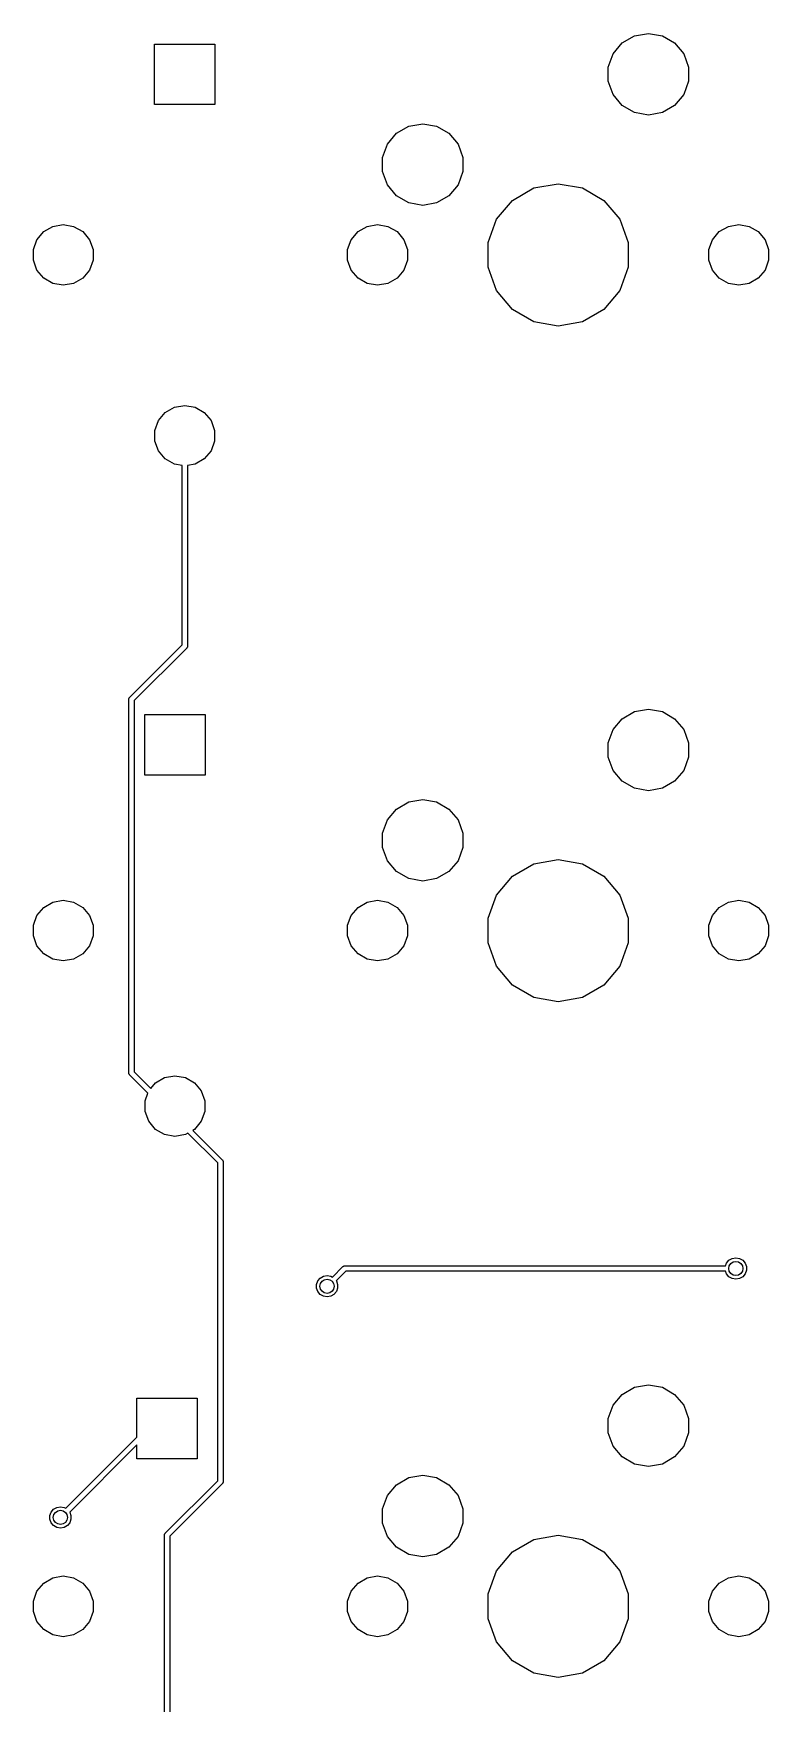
# Model space of a CAD drawing. Extents: x 16 to 275, y -108 to -11.
# Drawn here: x 102.24 to 122.92, y -62.73 to -15.77 of the extents above; entities that cross this region are included whole.
import ezdxf

# ---------------------------------------------------------------- set-up
doc = ezdxf.new("R2010")
doc.units = 0
doc.header["$MEASUREMENT"] = 0
doc.layers.add('BLACK', color=7, linetype='CONTINUOUS')

msp = doc.modelspace()

# ---------------------------------------------------------------- linework, layer by layer
at = {"layer": 'Black'}
for p, q in [((118.802, -16.0411), (119.148, -15.8418)), ((119.148, -15.8418), (119.54, -15.7726)), ((119.54, -15.7726), (119.932, -15.8418)), ((119.932, -15.8418), (120.278, -16.0411)), ((105.648, -17.7752), (105.648, -16.0759)), ((105.648, -16.0759), (107.347, -16.0759)), ((107.347, -16.0759), (107.347, -17.7752)), ((118.41, -16.7208), (118.546, -16.3463)), ((118.546, -16.3463), (118.802, -16.0411)), ((120.278, -16.0411), (120.534, -16.3463)), ((120.534, -16.3463), (120.67, -16.7208)), ((118.41, -17.1192), (118.41, -16.7208)), ((120.67, -16.7208), (120.67, -17.1192)), ((118.546, -17.4937), (118.41, -17.1192)), ((120.67, -17.1192), (120.534, -17.4937)), ((107.347, -17.7752), (105.648, -17.7752)), ((118.802, -17.7989), (118.546, -17.4937)), ((119.148, -17.9982), (118.802, -17.7989)), ((120.278, -17.7989), (119.932, -17.9982)), ((120.534, -17.4937), (120.278, -17.7989)), ((112.798, -18.3818), (113.19, -18.3126)), ((113.19, -18.3126), (113.582, -18.3818)), ((119.54, -18.0674), (119.148, -17.9982)), ((119.932, -17.9982), (119.54, -18.0674)), ((112.196, -18.8863), (112.452, -18.5811)), ((112.452, -18.5811), (112.798, -18.3818)), ((113.582, -18.3818), (113.928, -18.5811)), ((113.928, -18.5811), (114.184, -18.8863)), ((112.06, -19.2608), (112.196, -18.8863)), ((114.184, -18.8863), (114.32, -19.2608)), ((112.06, -19.6592), (112.06, -19.2608)), ((112.196, -20.0337), (112.06, -19.6592)), ((114.32, -19.6592), (114.184, -20.0337)), ((114.32, -19.2608), (114.32, -19.6592)), ((112.452, -20.3389), (112.196, -20.0337)), ((114.184, -20.0337), (113.928, -20.3389)), ((115.713, -20.4667), (116.315, -20.1192)), ((116.315, -20.1192), (117, -19.9985)), ((117, -19.9985), (117.685, -20.1192)), ((117.685, -20.1192), (118.287, -20.4667)), ((112.798, -20.5382), (112.452, -20.3389)), ((113.19, -20.6074), (112.798, -20.5382)), ((113.582, -20.5382), (113.19, -20.6074)), ((113.928, -20.3389), (113.582, -20.5382)), ((115.267, -20.9992), (115.713, -20.4667)), ((118.287, -20.4667), (118.733, -20.9992)), ((115.029, -21.6524), (115.267, -20.9992)), ((118.733, -20.9992), (118.971, -21.6524)), ((102.239, -21.8517), (102.34, -21.5729)), ((102.34, -21.5729), (102.531, -21.3457)), ((102.531, -21.3457), (102.788, -21.1974)), ((102.788, -21.1974), (103.08, -21.1458)), ((103.08, -21.1458), (103.372, -21.1974)), ((103.372, -21.1974), (103.629, -21.3457)), ((103.629, -21.3457), (103.82, -21.5729)), ((103.82, -21.5729), (103.921, -21.8517)), ((111.079, -21.8517), (111.18, -21.5729)), ((111.18, -21.5729), (111.371, -21.3457)), ((111.371, -21.3457), (111.628, -21.1974)), ((111.628, -21.1974), (111.92, -21.1458)), ((111.92, -21.1458), (112.212, -21.1974)), ((112.212, -21.1974), (112.469, -21.3457)), ((112.469, -21.3457), (112.66, -21.5729)), ((112.66, -21.5729), (112.761, -21.8517)), ((121.239, -21.8517), (121.34, -21.5729)), ((121.34, -21.5729), (121.531, -21.3457)), ((121.531, -21.3457), (121.788, -21.1974)), ((121.788, -21.1974), (122.08, -21.1458)), ((122.08, -21.1458), (122.372, -21.1974)), ((122.372, -21.1974), (122.629, -21.3457)), ((122.629, -21.3457), (122.82, -21.5729)), ((122.82, -21.5729), (122.921, -21.8517)), ((102.239, -22.1483), (102.239, -21.8517)), ((103.921, -21.8517), (103.921, -22.1483)), ((111.079, -22.1483), (111.079, -21.8517)), ((112.761, -21.8517), (112.761, -22.1483)), ((115.029, -22.3476), (115.029, -21.6524)), ((118.971, -21.6524), (118.971, -22.3476)), ((121.239, -22.1483), (121.239, -21.8517)), ((122.921, -21.8517), (122.921, -22.1483)), ((102.34, -22.4271), (102.239, -22.1483)), ((102.531, -22.6543), (102.34, -22.4271)), ((103.82, -22.4271), (103.629, -22.6543)), ((103.921, -22.1483), (103.82, -22.4271)), ((111.18, -22.4271), (111.079, -22.1483)), ((111.371, -22.6543), (111.18, -22.4271)), ((112.66, -22.4271), (112.469, -22.6543)), ((112.761, -22.1483), (112.66, -22.4271)), ((115.267, -23.0008), (115.029, -22.3476)), ((118.971, -22.3476), (118.733, -23.0008)), ((121.34, -22.4271), (121.239, -22.1483)), ((121.531, -22.6543), (121.34, -22.4271)), ((122.82, -22.4271), (122.629, -22.6543)), ((122.921, -22.1483), (122.82, -22.4271)), ((102.788, -22.8026), (102.531, -22.6543)), ((103.08, -22.8542), (102.788, -22.8026)), ((103.372, -22.8026), (103.08, -22.8542)), ((103.629, -22.6543), (103.372, -22.8026)), ((111.628, -22.8026), (111.371, -22.6543)), ((111.92, -22.8542), (111.628, -22.8026)), ((112.212, -22.8026), (111.92, -22.8542)), ((112.469, -22.6543), (112.212, -22.8026)), ((115.713, -23.5332), (115.267, -23.0008)), ((118.733, -23.0008), (118.287, -23.5332)), ((121.788, -22.8026), (121.531, -22.6543)), ((122.08, -22.8542), (121.788, -22.8026)), ((122.372, -22.8026), (122.08, -22.8542)), ((122.629, -22.6543), (122.372, -22.8026)), ((116.315, -23.8808), (115.713, -23.5332)), ((117, -24.0015), (116.315, -23.8808)), ((117.685, -23.8808), (117, -24.0015)), ((118.287, -23.5332), (117.685, -23.8808)), ((105.949, -26.4322), (106.206, -26.2841)), ((106.206, -26.2841), (106.497, -26.2326)), ((106.497, -26.2326), (106.789, -26.2841)), ((106.789, -26.2841), (107.046, -26.4322)), ((105.658, -26.9374), (105.759, -26.6591)), ((105.759, -26.6591), (105.949, -26.4322)), ((107.046, -26.4322), (107.236, -26.6591)), ((107.236, -26.6591), (107.337, -26.9374)), ((105.658, -27.2336), (105.658, -26.9374)), ((105.759, -27.512), (105.658, -27.2336)), ((107.337, -27.2336), (107.236, -27.512)), ((107.337, -26.9374), (107.337, -27.2336)), ((105.949, -27.7389), (105.759, -27.512)), ((107.236, -27.512), (107.046, -27.7389)), ((106.206, -27.887), (105.949, -27.7389)), ((106.424, -27.9254), (106.206, -27.887)), ((106.424, -32.9684), (106.424, -27.9254)), ((106.789, -27.887), (106.576, -27.9245)), ((106.576, -27.9245), (106.576, -33)), ((107.046, -27.7389), (106.789, -27.887)), ((104.946, -34.4461), (106.424, -32.9684)), ((106.554, -33.0539), (105.076, -34.5316)), ((106.556, -33.0511), (106.554, -33.0539)), ((106.558, -33.049), (106.556, -33.0511)), ((106.563, -33.0404), (106.558, -33.049)), ((106.569, -33.0322), (106.563, -33.0404)), ((106.57, -33.029), (106.569, -33.0322)), ((106.572, -33.0261), (106.57, -33.029)), ((106.573, -33.0163), (106.572, -33.0261)), ((106.576, -33.0066), (106.573, -33.0163)), ((106.576, -33), (106.576, -33.0033)), ((106.576, -33.0033), (106.576, -33.0066)), ((104.924, -34.4934), (104.927, -34.4837)), ((104.924, -34.4967), (104.924, -34.4934)), ((104.924, -34.5), (104.924, -34.4967)), ((104.924, -45), (104.924, -34.5)), ((104.927, -34.4837), (104.928, -34.4739)), ((104.928, -34.4739), (104.93, -34.471)), ((104.93, -34.471), (104.931, -34.4678)), ((104.931, -34.4678), (104.937, -34.4596)), ((104.937, -34.4596), (104.942, -34.451)), ((104.942, -34.451), (104.944, -34.4489)), ((104.944, -34.4489), (104.946, -34.4461)), ((105.076, -34.5316), (105.076, -44.9684)), ((105.373, -36.6251), (105.373, -34.9259)), ((105.373, -34.9259), (107.072, -34.9259)), ((107.072, -34.9259), (107.072, -36.6251)), ((118.546, -35.3463), (118.802, -35.0411)), ((118.802, -35.0411), (119.148, -34.8418)), ((119.148, -34.8418), (119.54, -34.7726)), ((119.54, -34.7726), (119.932, -34.8418)), ((119.932, -34.8418), (120.278, -35.0411)), ((120.278, -35.0411), (120.534, -35.3463)), ((118.41, -35.7208), (118.546, -35.3463)), ((120.534, -35.3463), (120.67, -35.7208)), ((118.41, -36.1192), (118.41, -35.7208)), ((118.546, -36.4937), (118.41, -36.1192)), ((120.67, -36.1192), (120.534, -36.4937)), ((120.67, -35.7208), (120.67, -36.1192)), ((107.072, -36.6251), (105.373, -36.6251)), ((118.802, -36.7989), (118.546, -36.4937)), ((120.534, -36.4937), (120.278, -36.7989)), ((119.148, -36.9982), (118.802, -36.7989)), ((119.54, -37.0674), (119.148, -36.9982)), ((119.932, -36.9982), (119.54, -37.0674)), ((120.278, -36.7989), (119.932, -36.9982)), ((112.452, -37.5811), (112.798, -37.3818)), ((112.798, -37.3818), (113.19, -37.3126)), ((113.19, -37.3126), (113.582, -37.3818)), ((113.582, -37.3818), (113.928, -37.5811)), ((112.06, -38.2608), (112.196, -37.8863)), ((112.196, -37.8863), (112.452, -37.5811)), ((113.928, -37.5811), (114.184, -37.8863)), ((114.184, -37.8863), (114.32, -38.2608)), ((112.06, -38.6592), (112.06, -38.2608)), ((114.32, -38.2608), (114.32, -38.6592)), ((112.196, -39.0337), (112.06, -38.6592)), ((114.32, -38.6592), (114.184, -39.0337)), ((112.452, -39.3389), (112.196, -39.0337)), ((112.798, -39.5382), (112.452, -39.3389)), ((113.928, -39.3389), (113.582, -39.5382)), ((114.184, -39.0337), (113.928, -39.3389)), ((115.713, -39.4667), (116.315, -39.1192)), ((116.315, -39.1192), (117, -38.9985)), ((117, -38.9985), (117.685, -39.1192)), ((117.685, -39.1192), (118.287, -39.4667)), ((113.19, -39.6074), (112.798, -39.5382)), ((113.582, -39.5382), (113.19, -39.6074)), ((115.267, -39.9992), (115.713, -39.4667)), ((118.287, -39.4667), (118.733, -39.9992)), ((102.34, -40.5729), (102.531, -40.3457)), ((102.531, -40.3457), (102.788, -40.1974)), ((102.788, -40.1974), (103.08, -40.1458)), ((103.08, -40.1458), (103.372, -40.1974)), ((103.372, -40.1974), (103.629, -40.3457)), ((103.629, -40.3457), (103.82, -40.5729)), ((111.18, -40.5729), (111.371, -40.3457)), ((111.371, -40.3457), (111.628, -40.1974)), ((111.628, -40.1974), (111.92, -40.1458)), ((111.92, -40.1458), (112.212, -40.1974)), ((112.212, -40.1974), (112.469, -40.3457)), ((112.469, -40.3457), (112.66, -40.5729)), ((115.029, -40.6524), (115.267, -39.9992)), ((118.733, -39.9992), (118.971, -40.6524)), ((121.34, -40.5729), (121.531, -40.3457)), ((121.531, -40.3457), (121.788, -40.1974)), ((121.788, -40.1974), (122.08, -40.1458)), ((122.08, -40.1458), (122.372, -40.1974)), ((122.372, -40.1974), (122.629, -40.3457)), ((122.629, -40.3457), (122.82, -40.5729)), ((102.239, -40.8517), (102.34, -40.5729)), ((102.239, -41.1483), (102.239, -40.8517)), ((103.82, -40.5729), (103.921, -40.8517)), ((103.921, -40.8517), (103.921, -41.1483)), ((111.079, -40.8517), (111.18, -40.5729)), ((111.079, -41.1483), (111.079, -40.8517)), ((112.66, -40.5729), (112.761, -40.8517)), ((112.761, -40.8517), (112.761, -41.1483)), ((115.029, -41.3476), (115.029, -40.6524)), ((118.971, -40.6524), (118.971, -41.3476)), ((121.239, -40.8517), (121.34, -40.5729)), ((121.239, -41.1483), (121.239, -40.8517)), ((122.82, -40.5729), (122.921, -40.8517)), ((122.921, -40.8517), (122.921, -41.1483)), ((102.34, -41.4271), (102.239, -41.1483)), ((103.921, -41.1483), (103.82, -41.4271)), ((111.18, -41.4271), (111.079, -41.1483)), ((112.761, -41.1483), (112.66, -41.4271)), ((121.34, -41.4271), (121.239, -41.1483)), ((122.921, -41.1483), (122.82, -41.4271)), ((102.531, -41.6543), (102.34, -41.4271)), ((102.788, -41.8026), (102.531, -41.6543)), ((103.629, -41.6543), (103.372, -41.8026)), ((103.82, -41.4271), (103.629, -41.6543)), ((111.371, -41.6543), (111.18, -41.4271)), ((111.628, -41.8026), (111.371, -41.6543)), ((112.469, -41.6543), (112.212, -41.8026)), ((112.66, -41.4271), (112.469, -41.6543)), ((115.267, -42.0008), (115.029, -41.3476)), ((118.971, -41.3476), (118.733, -42.0008)), ((121.531, -41.6543), (121.34, -41.4271)), ((121.788, -41.8026), (121.531, -41.6543)), ((122.629, -41.6543), (122.372, -41.8026)), ((122.82, -41.4271), (122.629, -41.6543)), ((103.08, -41.8541), (102.788, -41.8026)), ((103.372, -41.8026), (103.08, -41.8541)), ((111.92, -41.8541), (111.628, -41.8026)), ((112.212, -41.8026), (111.92, -41.8541)), ((115.713, -42.5332), (115.267, -42.0008)), ((118.733, -42.0008), (118.287, -42.5332)), ((122.08, -41.8541), (121.788, -41.8026)), ((122.372, -41.8026), (122.08, -41.8541)), ((116.315, -42.8808), (115.713, -42.5332)), ((118.287, -42.5332), (117.685, -42.8808)), ((117, -43.0015), (116.315, -42.8808)), ((117.685, -42.8808), (117, -43.0015)), ((104.924, -45.0033), (104.924, -45)), ((104.924, -45.0066), (104.924, -45.0033)), ((104.927, -45.0163), (104.924, -45.0066)), ((104.928, -45.0261), (104.927, -45.0163)), ((104.93, -45.029), (104.928, -45.0261)), ((104.931, -45.0322), (104.93, -45.029)), ((104.937, -45.0404), (104.931, -45.0322)), ((104.942, -45.049), (104.937, -45.0404)), ((104.944, -45.0511), (104.942, -45.049)), ((104.946, -45.0539), (104.944, -45.0511)), ((105.462, -45.5696), (104.946, -45.0539)), ((105.076, -44.9684), (105.545, -45.4368)), ((105.931, -45.1341), (106.222, -45.0826)), ((106.222, -45.0826), (106.514, -45.1341)), ((105.545, -45.4368), (105.674, -45.2822)), ((105.674, -45.2822), (105.931, -45.1341)), ((106.514, -45.1341), (106.771, -45.2822)), ((106.771, -45.2822), (106.961, -45.5091)), ((106.961, -45.5091), (107.062, -45.7874)), ((105.383, -45.7874), (105.462, -45.5696)), ((105.383, -46.0836), (105.383, -45.7874)), ((107.062, -45.7874), (107.062, -46.0836)), ((105.484, -46.362), (105.383, -46.0836)), ((105.674, -46.5889), (105.484, -46.362)), ((106.961, -46.362), (106.771, -46.5889)), ((107.062, -46.0836), (106.961, -46.362)), ((105.931, -46.737), (105.674, -46.5889)), ((106.222, -46.7884), (105.931, -46.737)), ((106.514, -46.737), (106.222, -46.7884)), ((106.587, -46.6949), (106.514, -46.737)), ((107.424, -47.5316), (106.587, -46.6949)), ((106.771, -46.5889), (106.724, -46.616)), ((106.724, -46.616), (107.554, -47.4461)), ((107.424, -56.4684), (107.424, -47.5316)), ((107.554, -47.4461), (107.556, -47.4489)), ((107.556, -47.4489), (107.558, -47.451)), ((107.558, -47.451), (107.563, -47.4596)), ((107.563, -47.4596), (107.569, -47.4678)), ((107.569, -47.4678), (107.57, -47.471)), ((107.57, -47.471), (107.572, -47.4739)), ((107.572, -47.4739), (107.573, -47.4837)), ((107.573, -47.4837), (107.576, -47.4934)), ((107.576, -47.4934), (107.576, -47.4967)), ((107.576, -47.4967), (107.576, -47.5)), ((107.576, -47.5), (107.576, -56.5)), ((121.806, -50.2693), (121.897, -50.217)), ((121.897, -50.217), (122, -50.1989)), ((122, -50.1989), (122.103, -50.217)), ((122.103, -50.217), (122.194, -50.2693)), ((110.306, -50.7693), (110.397, -50.717)), ((110.397, -50.717), (110.5, -50.6989)), ((110.5, -50.6989), (110.603, -50.717)), ((110.603, -50.717), (110.649, -50.7435)), ((110.649, -50.7435), (110.946, -50.4461)), ((111.032, -50.5762), (110.76, -50.8481)), ((110.946, -50.4461), (110.949, -50.4442)), ((110.949, -50.4442), (110.951, -50.4416)), ((110.951, -50.4416), (110.96, -50.4367)), ((110.96, -50.4367), (110.968, -50.4309)), ((110.968, -50.4309), (110.971, -50.4301)), ((110.971, -50.4301), (110.974, -50.4284)), ((110.974, -50.4284), (110.984, -50.4267)), ((110.984, -50.4267), (110.993, -50.4241)), ((110.993, -50.4241), (110.997, -50.4244)), ((110.997, -50.4244), (111, -50.4238)), ((111, -50.4238), (121.712, -50.4238)), ((121.712, -50.5762), (111.032, -50.5762)), ((121.712, -50.4238), (121.739, -50.3494)), ((121.739, -50.6506), (121.712, -50.5762)), ((121.739, -50.3494), (121.806, -50.2693)), ((121.806, -50.7307), (121.739, -50.6506)), ((122.194, -50.2693), (122.261, -50.3494)), ((122.261, -50.6506), (122.194, -50.7307)), ((122.261, -50.3494), (122.297, -50.4477)), ((122.297, -50.5523), (122.261, -50.6506)), ((122.297, -50.4477), (122.297, -50.5523)), ((110.203, -50.9477), (110.239, -50.8494)), ((110.203, -51.0523), (110.203, -50.9477)), ((110.239, -51.1506), (110.203, -51.0523)), ((110.239, -50.8494), (110.306, -50.7693)), ((110.306, -51.2307), (110.239, -51.1506)), ((110.761, -51.1506), (110.694, -51.2307)), ((110.76, -50.8481), (110.761, -50.8494)), ((110.761, -50.8494), (110.797, -50.9477)), ((110.797, -51.0523), (110.761, -51.1506)), ((110.797, -50.9477), (110.797, -51.0523)), ((121.897, -50.783), (121.806, -50.7307)), ((122, -50.8011), (121.897, -50.783)), ((122.103, -50.783), (122, -50.8011)), ((122.194, -50.7307), (122.103, -50.783)), ((110.397, -51.283), (110.306, -51.2307)), ((110.5, -51.3011), (110.397, -51.283)), ((110.603, -51.283), (110.5, -51.3011)), ((110.694, -51.2307), (110.603, -51.283)), ((118.802, -54.0411), (119.148, -53.8418)), ((119.148, -53.8418), (119.54, -53.7726)), ((119.54, -53.7726), (119.932, -53.8418)), ((119.932, -53.8418), (120.278, -54.0411)), ((105.148, -55.2444), (105.148, -54.1509)), ((105.148, -54.1509), (106.847, -54.1509)), ((106.847, -54.1509), (106.847, -55.8501)), ((118.41, -54.7208), (118.546, -54.3463)), ((118.546, -54.3463), (118.802, -54.0411)), ((120.278, -54.0411), (120.534, -54.3463)), ((120.534, -54.3463), (120.67, -54.7208)), ((118.41, -55.1192), (118.41, -54.7208)), ((120.67, -54.7208), (120.67, -55.1192)), ((103.149, -57.2435), (105.148, -55.2444)), ((118.546, -55.4937), (118.41, -55.1192)), ((120.67, -55.1192), (120.534, -55.4937)), ((105.148, -55.4599), (103.26, -57.3481)), ((105.148, -55.8501), (105.148, -55.4599)), ((106.847, -55.8501), (105.148, -55.8501)), ((118.802, -55.7989), (118.546, -55.4937)), ((119.148, -55.9982), (118.802, -55.7989)), ((120.278, -55.7989), (119.932, -55.9982)), ((120.534, -55.4937), (120.278, -55.7989)), ((112.798, -56.3818), (113.19, -56.3126)), ((113.19, -56.3126), (113.582, -56.3818)), ((119.54, -56.0674), (119.148, -55.9982)), ((119.932, -55.9982), (119.54, -56.0674)), ((105.946, -57.9461), (107.424, -56.4684)), ((107.554, -56.5539), (106.076, -58.0316)), ((107.556, -56.5511), (107.554, -56.5539)), ((107.558, -56.549), (107.556, -56.5511)), ((107.563, -56.5404), (107.558, -56.549)), ((107.569, -56.5322), (107.563, -56.5404)), ((107.57, -56.529), (107.569, -56.5322)), ((107.572, -56.5261), (107.57, -56.529)), ((107.573, -56.5163), (107.572, -56.5261)), ((107.576, -56.5066), (107.573, -56.5163)), ((107.576, -56.5), (107.576, -56.5033)), ((107.576, -56.5033), (107.576, -56.5066)), ((112.196, -56.8863), (112.452, -56.5811)), ((112.452, -56.5811), (112.798, -56.3818)), ((113.582, -56.3818), (113.928, -56.5811)), ((113.928, -56.5811), (114.184, -56.8863)), ((102.739, -57.3494), (102.806, -57.2693)), ((102.806, -57.2693), (102.897, -57.217)), ((102.897, -57.217), (103, -57.1989)), ((103, -57.1989), (103.103, -57.217)), ((103.103, -57.217), (103.149, -57.2435)), ((112.06, -57.2608), (112.196, -56.8863)), ((112.06, -57.6592), (112.06, -57.2608)), ((114.184, -56.8863), (114.32, -57.2608)), ((114.32, -57.2608), (114.32, -57.6592)), ((102.703, -57.4477), (102.739, -57.3494)), ((102.703, -57.5523), (102.703, -57.4477)), ((102.739, -57.6506), (102.703, -57.5523)), ((102.806, -57.7307), (102.739, -57.6506)), ((102.897, -57.783), (102.806, -57.7307)), ((103.194, -57.7307), (103.103, -57.783)), ((103.261, -57.6506), (103.194, -57.7307)), ((103.26, -57.3481), (103.261, -57.3494)), ((103.261, -57.3494), (103.297, -57.4477)), ((103.297, -57.5523), (103.261, -57.6506)), ((103.297, -57.4477), (103.297, -57.5523)), ((112.196, -58.0337), (112.06, -57.6592)), ((114.32, -57.6592), (114.184, -58.0337)), ((103, -57.8011), (102.897, -57.783)), ((103.103, -57.783), (103, -57.8011)), ((105.924, -57.9934), (105.927, -57.9837)), ((105.924, -57.9967), (105.924, -57.9934)), ((105.924, -58), (105.924, -57.9967)), ((105.924, -64.3206), (105.924, -58)), ((105.927, -57.9837), (105.928, -57.9739)), ((105.928, -57.9739), (105.93, -57.971)), ((105.93, -57.971), (105.931, -57.9678)), ((105.931, -57.9678), (105.937, -57.9596)), ((105.937, -57.9596), (105.942, -57.951)), ((105.942, -57.951), (105.944, -57.9489)), ((105.944, -57.9489), (105.946, -57.9461)), ((106.076, -58.0316), (106.076, -64.3215)), ((112.452, -58.3389), (112.196, -58.0337)), ((114.184, -58.0337), (113.928, -58.3389)), ((115.713, -58.4667), (116.315, -58.1192)), ((116.315, -58.1192), (117, -57.9985)), ((117, -57.9985), (117.685, -58.1192)), ((117.685, -58.1192), (118.287, -58.4667)), ((112.798, -58.5382), (112.452, -58.3389)), ((113.19, -58.6074), (112.798, -58.5382)), ((113.582, -58.5382), (113.19, -58.6074)), ((113.928, -58.3389), (113.582, -58.5382)), ((115.267, -58.9992), (115.713, -58.4667)), ((118.287, -58.4667), (118.733, -58.9992)), ((102.788, -59.1974), (103.08, -59.1458)), ((103.08, -59.1458), (103.372, -59.1974)), ((111.628, -59.1974), (111.92, -59.1458)), ((111.92, -59.1458), (112.212, -59.1974)), ((115.029, -59.6524), (115.267, -58.9992)), ((118.733, -58.9992), (118.971, -59.6524)), ((121.788, -59.1974), (122.08, -59.1458)), ((122.08, -59.1458), (122.372, -59.1974)), ((102.239, -59.8517), (102.34, -59.5729)), ((102.34, -59.5729), (102.531, -59.3457)), ((102.531, -59.3457), (102.788, -59.1974)), ((103.372, -59.1974), (103.629, -59.3457)), ((103.629, -59.3457), (103.82, -59.5729)), ((103.82, -59.5729), (103.921, -59.8517)), ((111.079, -59.8517), (111.18, -59.5729)), ((111.18, -59.5729), (111.371, -59.3457)), ((111.371, -59.3457), (111.628, -59.1974)), ((112.212, -59.1974), (112.469, -59.3457)), ((112.469, -59.3457), (112.66, -59.5729)), ((112.66, -59.5729), (112.761, -59.8517)), ((121.239, -59.8517), (121.34, -59.5729)), ((121.34, -59.5729), (121.531, -59.3457)), ((121.531, -59.3457), (121.788, -59.1974)), ((122.372, -59.1974), (122.629, -59.3457)), ((122.629, -59.3457), (122.82, -59.5729)), ((122.82, -59.5729), (122.921, -59.8517)), ((102.239, -60.1483), (102.239, -59.8517)), ((103.921, -59.8517), (103.921, -60.1483)), ((111.079, -60.1483), (111.079, -59.8517)), ((112.761, -59.8517), (112.761, -60.1483)), ((115.029, -60.3476), (115.029, -59.6524)), ((118.971, -59.6524), (118.971, -60.3476)), ((121.239, -60.1483), (121.239, -59.8517)), ((122.921, -59.8517), (122.921, -60.1483)), ((102.34, -60.4271), (102.239, -60.1483)), ((102.531, -60.6543), (102.34, -60.4271)), ((103.82, -60.4271), (103.629, -60.6543)), ((103.921, -60.1483), (103.82, -60.4271)), ((111.18, -60.4271), (111.079, -60.1483)), ((111.371, -60.6543), (111.18, -60.4271)), ((112.66, -60.4271), (112.469, -60.6543)), ((112.761, -60.1483), (112.66, -60.4271)), ((115.267, -61.0008), (115.029, -60.3476)), ((118.971, -60.3476), (118.733, -61.0008)), ((121.34, -60.4271), (121.239, -60.1483)), ((121.531, -60.6543), (121.34, -60.4271)), ((122.82, -60.4271), (122.629, -60.6543)), ((122.921, -60.1483), (122.82, -60.4271)), ((102.788, -60.8026), (102.531, -60.6543)), ((103.08, -60.8541), (102.788, -60.8026)), ((103.372, -60.8026), (103.08, -60.8541)), ((103.629, -60.6543), (103.372, -60.8026)), ((111.628, -60.8026), (111.371, -60.6543)), ((111.92, -60.8541), (111.628, -60.8026)), ((112.212, -60.8026), (111.92, -60.8541)), ((112.469, -60.6543), (112.212, -60.8026)), ((115.713, -61.5332), (115.267, -61.0008)), ((118.733, -61.0008), (118.287, -61.5332)), ((121.788, -60.8026), (121.531, -60.6543)), ((122.08, -60.8541), (121.788, -60.8026)), ((122.372, -60.8026), (122.08, -60.8541)), ((122.629, -60.6543), (122.372, -60.8026)), ((116.315, -61.8808), (115.713, -61.5332)), ((117, -62.0015), (116.315, -61.8808)), ((117.685, -61.8808), (117, -62.0015)), ((118.287, -61.5332), (117.685, -61.8808))]:
    msp.add_line(p, q, dxfattribs=at)
for centre in [(122, -50.5), (110.5, -51), (103, -57.5)]:
    msp.add_circle(centre, 0.2, dxfattribs=at)

doc.saveas('drawing.dxf')
